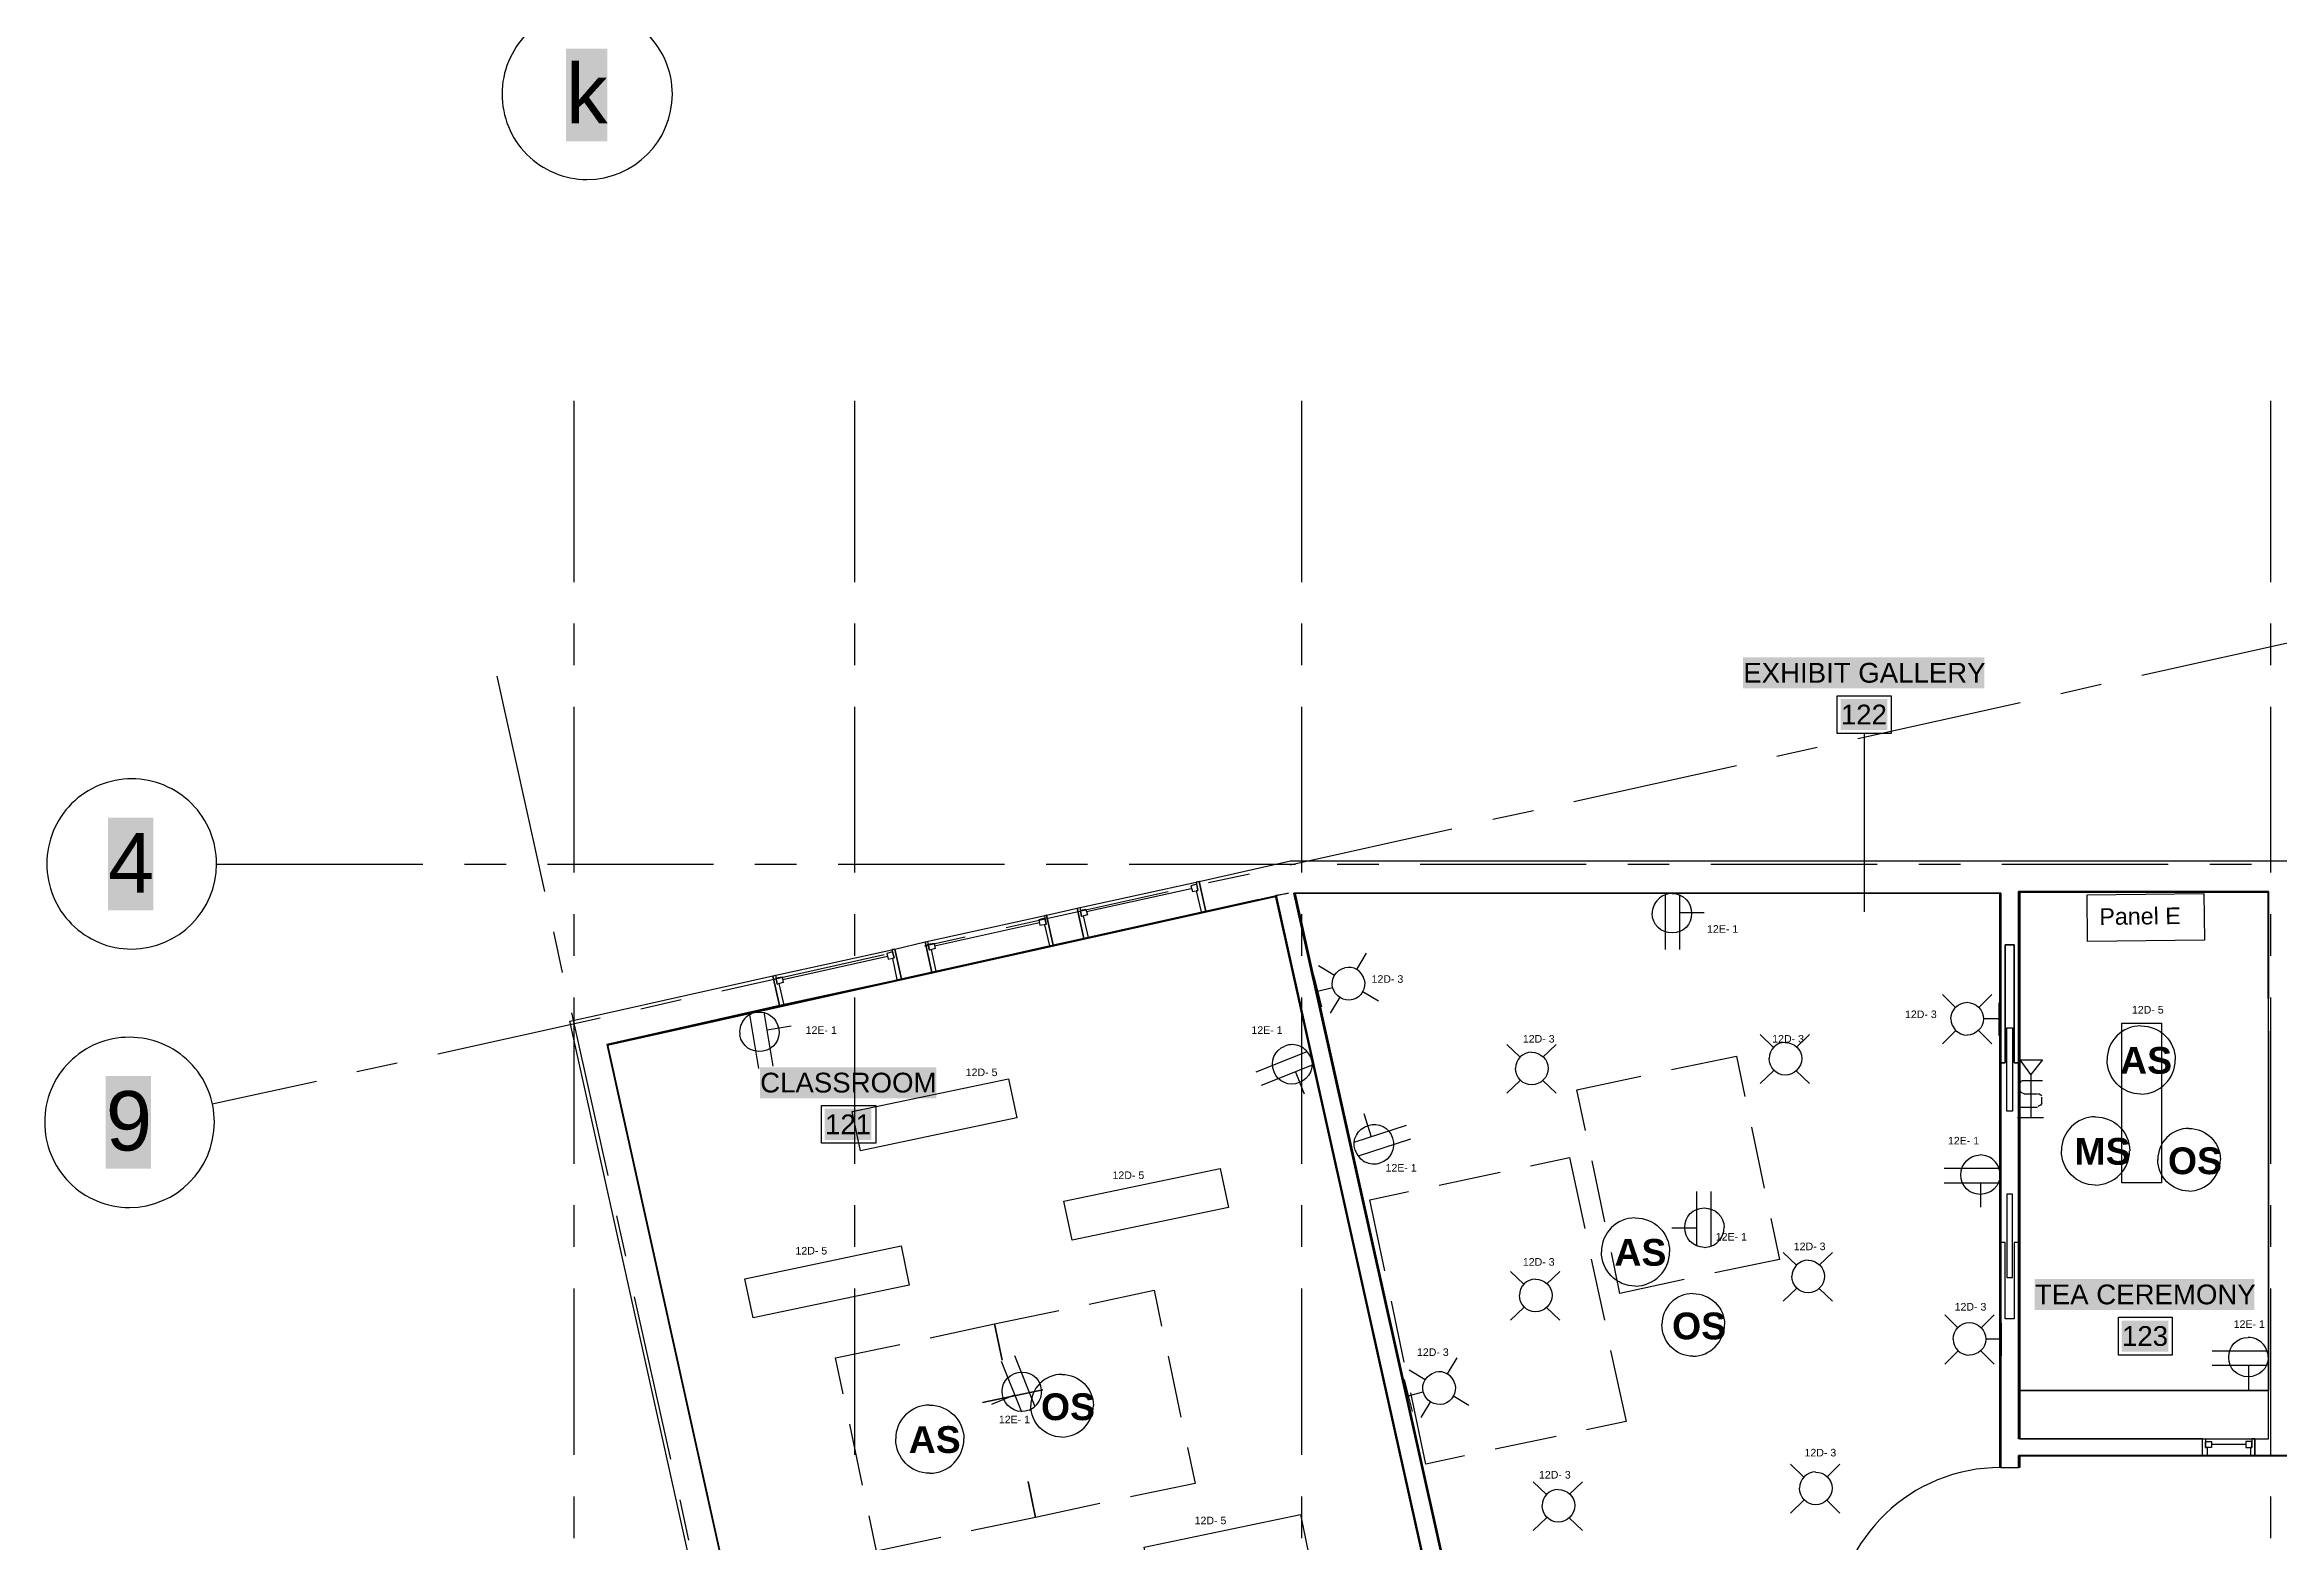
# Model space of a CAD drawing. Header units: inches. Extents: x 14.2 to 49.7, y 0.3 to 22.9.
# Drawn here: x 26.92 to 33.64, y 10.03 to 14.53 of the extents above; entities that cross this region are included whole.
import ezdxf

# ---------------------------------------------------------------- set-up
doc = ezdxf.new("R2010")
doc.units = ezdxf.units.IN
doc.header["$MEASUREMENT"] = 0
for name, color, linetype in [('PDF2_Geometry', 7, 'Continuous'), ('PDF2_Text', 7, 'Continuous'), ('PDF_Text', 7, 'Continuous')]:
    doc.layers.add(name, color=color, linetype=linetype)
doc.layers.add('PDF_Geometry', color=7, linetype='Continuous', true_color=0x777777)
doc.layers.add('PDF_Solid Fills', color=7, linetype='Continuous', true_color=0xffffff)
doc.styles.add('PDF Arial', font='arial.ttf')
doc.styles.add('PDF ArialRoundedMT Bold', font='arialbd.ttf')
doc.styles.get("Standard").update_dxf_attribs({"font": 'arial.ttf'})

msp = doc.modelspace()

# ---------------------------------------------------------------- linework, layer by layer
at = {"lineweight": 25}
msp.add_lwpolyline([(33.0584, 11.9784), (33.41, 11.9822), (33.4116, 11.8417), (33.06, 11.8378)], close=True, dxfattribs=at)
at = {"layer": 'PDF2_Geometry', "lineweight": 25}
for points in [[(31.7914, 11.8137), (31.7914, 11.9787)], [(31.8347, 11.8137), (31.8347, 11.9787)], [(31.9081, 11.9237), (31.8347, 11.9237)], [(30.7481, 11.7661), (30.7967, 11.7371)], [(30.892, 11.8024), (30.863, 11.7538)], [(30.7333, 11.7365), (30.7573, 11.6412)], [(30.7455, 11.6881), (30.7907, 11.6995)], [(30.9283, 11.6586), (30.8797, 11.6876)], [(29.1093, 11.4629), (29.082, 11.6256)], [(30.7844, 11.6223), (30.8134, 11.6708)], [(32.6244, 11.6783), (32.6644, 11.6383)], [(32.7727, 11.6783), (32.7327, 11.6383)], [(32.7944, 11.555), (32.7944, 11.6533)], [(29.0666, 11.4557), (29.0392, 11.6184)], [(29.1634, 11.5835), (29.0911, 11.5714)], [(32.0763, 11.5579), (32.1163, 11.5195)], [(32.2246, 11.5579), (32.1846, 11.5195)], [(32.6244, 11.53), (32.6644, 11.57)], [(32.7727, 11.53), (32.7327, 11.57)], [(32.7944, 11.605), (32.7477, 11.605)], [(30.5609, 11.4461), (30.7141, 11.5074)], [(31.3141, 11.5282), (31.3541, 11.4899)], [(31.4624, 11.5282), (31.4224, 11.4899)], [(30.577, 11.4059), (30.7302, 11.4672)], [(30.7064, 11.3787), (30.6792, 11.4467)], [(31.3141, 11.3816), (31.3541, 11.4199)], [(31.4624, 11.3816), (31.4224, 11.4199)], [(32.0763, 11.4112), (32.1163, 11.4496)], [(32.2246, 11.4112), (32.1846, 11.4496)], [(32.8695, 11.4202), (32.9245, 11.4202)], [(32.8895, 11.4385), (32.8895, 11.3086)], [(32.8562, 11.4102), (32.8562, 11.3902)], [(32.8695, 11.3802), (32.9095, 11.3802)], [(32.9228, 11.3502), (32.9228, 11.3702)], [(31.0116, 11.2846), (30.8545, 11.2341)], [(30.8844, 11.3208), (30.9068, 11.251)], [(32.8495, 11.3086), (32.9278, 11.3086)], [(32.8562, 11.3402), (32.9095, 11.3402)], [(31.0248, 11.2433), (30.8677, 11.1929)], [(32.629, 11.1562), (32.794, 11.1562)], [(31.8843, 11.0869), (31.8843, 10.9219)], [(31.9276, 11.0869), (31.9276, 10.9219)], [(32.629, 11.1129), (32.794, 11.1129)], [(32.739, 11.0396), (32.739, 11.1129)], [(31.8109, 10.9769), (31.8843, 10.9769)], [(32.1448, 10.9031), (32.1848, 10.8648)], [(32.2931, 10.9031), (32.2531, 10.8648)], [(31.3255, 10.8461), (31.3655, 10.8078)], [(31.4738, 10.8461), (31.4338, 10.8078)], [(32.1448, 10.7565), (32.1848, 10.7948)], [(32.2931, 10.7565), (32.2531, 10.7948)], [(31.3255, 10.6994), (31.3655, 10.7378)], [(31.4738, 10.6994), (31.4338, 10.7378)], [(32.6313, 10.716), (32.6713, 10.676)], [(32.7796, 10.716), (32.7396, 10.676)], [(32.8013, 10.5926), (32.8013, 10.691)], [(32.8013, 10.6426), (32.7546, 10.6426)], [(29.7942, 10.577), (29.8554, 10.4238)], [(29.8344, 10.5931), (29.8957, 10.4399)], [(31.0205, 10.5506), (31.069, 10.5216)], [(31.1643, 10.5869), (31.1353, 10.5383)], [(32.6313, 10.5676), (32.6713, 10.6076)], [(32.7796, 10.5676), (32.7396, 10.6076)], [(33.4345, 10.608), (33.5995, 10.608)], [(33.4345, 10.5647), (33.5995, 10.5647)], [(33.5445, 10.4914), (33.5445, 10.5647)], [(31.0056, 10.521), (31.0297, 10.4257)], [(31.0178, 10.4725), (31.0631, 10.484)], [(29.7669, 10.4477), (29.835, 10.4749)], [(31.0568, 10.4067), (31.0858, 10.4553)], [(31.2006, 10.443), (31.152, 10.472)], [(31.3939, 10.2142), (31.4339, 10.1759)], [(31.5423, 10.2142), (31.5023, 10.1759)], [(32.1676, 10.2667), (32.2076, 10.2283)], [(32.3159, 10.2667), (32.2759, 10.2283)], [(32.1676, 10.12), (32.2076, 10.1583)], [(32.3159, 10.12), (32.2759, 10.1583)], [(31.3939, 10.0675), (31.4339, 10.1059)], [(31.5423, 10.0675), (31.5023, 10.1059)]]:
    msp.add_lwpolyline(points, dxfattribs=at)
for points in [[(33.2827, 11.5927), (33.2827, 11.1127), (33.1627, 11.1127), (33.1627, 11.5927)], [(29.8415, 11.3077), (29.3717, 11.2091), (29.3471, 11.3265), (29.8168, 11.4251)], [(32.9245, 11.4819), (32.8895, 11.4385), (32.8578, 11.4819)], [(30.4775, 11.0386), (30.0078, 10.94), (29.9831, 11.0575), (30.4529, 11.156)], [(29.5185, 10.8054), (29.0487, 10.7068), (29.0241, 10.8243), (29.4938, 10.9228)], [(30.7188, 9.9982), (30.249, 9.8996), (30.2244, 10.0171), (30.6941, 10.1157)]]:
    msp.add_lwpolyline(points, close=True, dxfattribs=at)
for centre, radius, start, end in [((31.8111, 11.9223), 0.0597, 89.76027, 180.23973), ((30.8392, 11.7117), 0.0484, 14.20901, 104.12675), ((29.0681, 11.5661), 0.0597, 99.30321, 189.78267), ((32.6978, 11.605), 0.0484, 180.04113, 269.95887), ((33.2197, 11.4831), 0.101, 89.62695, 180.37305), ((30.6691, 11.4681), 0.0597, 21.56168, 112.04114), ((31.3891, 11.4565), 0.0484, 90.04113, 179.95887), ((32.1513, 11.4862), 0.0484, 90.04113, 179.95887), ((33.2199, 11.483), 0.1038, 270.28622, 359.71378), ((33.0826, 11.2098), 0.101, 89.62695, 180.37305), ((33.3642, 11.1829), 0.0932, 89.90564, 180.09436), ((30.9154, 11.2289), 0.0597, 197.5505, 288.02996), ((32.7375, 11.1365), 0.0597, 359.76027, 90.23973), ((33.0827, 11.2096), 0.1038, 270.28622, 359.71378), ((33.3634, 11.1837), 0.096, 270.61942, 359.38058), ((31.6998, 10.9061), 0.101, 89.62695, 180.37305), ((31.9078, 10.9783), 0.0597, 269.76027, 0.23973), ((31.6999, 10.906), 0.1038, 270.28622, 359.71378), ((31.4005, 10.7744), 0.0484, 90.04113, 179.95887), ((32.2198, 10.8314), 0.0484, 90.04113, 179.95887), ((31.8737, 10.6864), 0.0932, 89.90564, 180.09436), ((31.8729, 10.6873), 0.096, 270.61942, 359.38058), ((32.7046, 10.6427), 0.0484, 180.04113, 269.95887), ((33.543, 10.5883), 0.0597, 359.76027, 90.23973), ((29.8564, 10.485), 0.0597, 291.56168, 22.04114), ((29.9767, 10.4436), 0.0932, 89.90564, 180.09436), ((31.1115, 10.4962), 0.0484, 14.20901, 104.12675), ((29.5785, 10.3435), 0.101, 89.62695, 180.37305), ((29.9758, 10.4445), 0.096, 270.61942, 359.38058), ((29.5787, 10.3434), 0.1038, 270.28622, 359.71378), ((32.2426, 10.195), 0.0484, 90.04113, 179.95887), ((31.469, 10.1425), 0.0484, 90.04113, 179.95887)]:
    msp.add_arc(centre, radius, start, end, dxfattribs=at)
for points in [[(31.8114, 11.982), (31.8447, 11.982), (31.8697, 11.9554), (31.8697, 11.922)], [(31.8114, 11.8637), (31.7781, 11.8637), (31.7514, 11.8887), (31.7514, 11.922)], [(31.8697, 11.922), (31.8697, 11.8887), (31.8447, 11.8637), (31.8114, 11.8637)], [(30.7907, 11.6995), (30.7842, 11.7253), (30.8015, 11.7521), (30.8274, 11.7586)], [(30.8515, 11.6632), (30.8256, 11.6567), (30.7973, 11.6736), (30.7907, 11.6995)], [(30.8861, 11.7236), (30.8926, 11.6977), (30.8773, 11.6698), (30.8515, 11.6632)], [(29.0584, 11.625), (29.0913, 11.6306), (29.1203, 11.6084), (29.1259, 11.5755)], [(32.6494, 11.605), (32.6494, 11.6317), (32.6711, 11.655), (32.6977, 11.655)], [(32.6977, 11.655), (32.7244, 11.655), (32.7477, 11.6317), (32.7477, 11.605)], [(29.078, 11.5083), (29.0451, 11.5028), (29.0147, 11.523), (29.0092, 11.5559)], [(29.1259, 11.5755), (29.1314, 11.5427), (29.1109, 11.5139), (29.078, 11.5083)], [(32.7477, 11.605), (32.7477, 11.5783), (32.7244, 11.5567), (32.6977, 11.5567)], [(33.2204, 11.5841), (33.2771, 11.5841), (33.3237, 11.5392), (33.3237, 11.4825)], [(30.6148, 11.4461), (30.6024, 11.4771), (30.6157, 11.5111), (30.6467, 11.5235)], [(30.7247, 11.4901), (30.737, 11.4591), (30.7216, 11.426), (30.6906, 11.4136)], [(31.3891, 11.5049), (31.4157, 11.5049), (31.4391, 11.4832), (31.4391, 11.4566)], [(32.1513, 11.4362), (32.1246, 11.4362), (32.103, 11.4596), (32.103, 11.4862)], [(32.1513, 11.5345), (32.178, 11.5345), (32.2013, 11.5129), (32.2013, 11.4862)], [(32.2013, 11.4862), (32.2013, 11.4596), (32.178, 11.4362), (32.1513, 11.4362)], [(30.6906, 11.4136), (30.6597, 11.4012), (30.6272, 11.4152), (30.6148, 11.4461)], [(31.3891, 11.4066), (31.3624, 11.4066), (31.3407, 11.4299), (31.3407, 11.4566)], [(31.4391, 11.4566), (31.4391, 11.4299), (31.4157, 11.4066), (31.3891, 11.4066)], [(32.8562, 11.4102), (32.8578, 11.4169), (32.8628, 11.4202), (32.8695, 11.4202)], [(33.2204, 11.3792), (33.1637, 11.3792), (33.1187, 11.4258), (33.1187, 11.4825)], [(32.8695, 11.3802), (32.8628, 11.3819), (32.8578, 11.3852), (32.8562, 11.3919)], [(32.9112, 11.3802), (32.9162, 11.3802), (32.9195, 11.3769), (32.9228, 11.3736)], [(32.9228, 11.3519), (32.9212, 11.3469), (32.9162, 11.3436), (32.9112, 11.3419)], [(30.8584, 11.2109), (30.8482, 11.2427), (30.866, 11.2746), (30.8977, 11.2848)], [(30.8977, 11.2848), (30.9295, 11.295), (30.9609, 11.2788), (30.9711, 11.2471)], [(33.0833, 11.3108), (33.1399, 11.3108), (33.1866, 11.2658), (33.1866, 11.2091)], [(30.9711, 11.2471), (30.9813, 11.2153), (30.9656, 11.1823), (30.9339, 11.1721)], [(33.3644, 11.276), (33.4161, 11.276), (33.4594, 11.2344), (33.4594, 11.1827)], [(32.679, 11.1362), (32.679, 11.1696), (32.704, 11.1962), (32.7373, 11.1962)], [(33.0833, 11.1058), (33.0266, 11.1058), (32.9816, 11.1524), (32.9816, 11.2091)], [(33.3644, 11.0877), (33.3127, 11.0877), (33.2711, 11.131), (33.2711, 11.1827)], [(32.7373, 11.0779), (32.704, 11.0779), (32.679, 11.1029), (32.679, 11.1362)], [(32.7973, 11.1362), (32.7973, 11.1029), (32.7706, 11.0779), (32.7373, 11.0779)], [(31.8493, 10.9785), (31.8493, 11.0119), (31.8743, 11.0369), (31.9076, 11.0369)], [(31.9076, 11.0369), (31.9409, 11.0369), (31.9676, 11.0119), (31.9676, 10.9785)], [(31.7004, 11.0071), (31.7571, 11.0071), (31.8037, 10.9621), (31.8037, 10.9054)], [(31.9076, 10.9185), (31.8743, 10.9185), (31.8493, 10.9452), (31.8493, 10.9785)], [(31.7004, 10.8021), (31.6438, 10.8021), (31.5988, 10.8488), (31.5988, 10.9054)], [(31.4005, 10.8228), (31.4271, 10.8228), (31.4505, 10.8011), (31.4505, 10.7744)], [(32.2198, 10.7815), (32.1931, 10.7815), (32.1714, 10.8048), (32.1714, 10.8315)], [(32.2198, 10.8798), (32.2464, 10.8798), (32.2698, 10.8581), (32.2698, 10.8315)], [(32.2698, 10.8315), (32.2698, 10.8048), (32.2464, 10.7815), (32.2198, 10.7815)], [(31.4005, 10.7244), (31.3738, 10.7244), (31.3521, 10.7478), (31.3521, 10.7744)], [(31.4505, 10.7744), (31.4505, 10.7478), (31.4271, 10.7244), (31.4005, 10.7244)], [(31.8739, 10.7796), (31.9256, 10.7796), (31.9689, 10.738), (31.9689, 10.6863)], [(31.8739, 10.5913), (31.8222, 10.5913), (31.7806, 10.6346), (31.7806, 10.6863)], [(32.6563, 10.6426), (32.6563, 10.6693), (32.6779, 10.6926), (32.7046, 10.6926)], [(32.7046, 10.6926), (32.7313, 10.6926), (32.7546, 10.6693), (32.7546, 10.6426)], [(32.7546, 10.6426), (32.7546, 10.616), (32.7313, 10.5943), (32.7046, 10.5943)], [(33.4845, 10.588), (33.4845, 10.6213), (33.5095, 10.648), (33.5428, 10.648)], [(29.8344, 10.5393), (29.8653, 10.5517), (29.8994, 10.5383), (29.9118, 10.5074)], [(33.5428, 10.5297), (33.5095, 10.5297), (33.4845, 10.5547), (33.4845, 10.588)], [(33.6028, 10.588), (33.6028, 10.5547), (33.5761, 10.5297), (33.5428, 10.5297)], [(29.8019, 10.4635), (29.7895, 10.4944), (29.8035, 10.5269), (29.8344, 10.5393)], [(29.9769, 10.5367), (30.0285, 10.5367), (30.0719, 10.4951), (30.0719, 10.4434)], [(31.0631, 10.484), (31.0565, 10.5098), (31.0739, 10.5365), (31.0997, 10.5431)], [(31.1238, 10.4477), (31.0979, 10.4412), (31.0696, 10.4581), (31.0631, 10.484)], [(31.1584, 10.508), (31.1649, 10.4822), (31.1496, 10.4542), (31.1238, 10.4477)], [(29.5792, 10.4445), (29.6358, 10.4445), (29.6825, 10.3995), (29.6825, 10.3428)], [(29.8783, 10.4294), (29.8474, 10.417), (29.8143, 10.4325), (29.8019, 10.4635)], [(29.9769, 10.3484), (29.9252, 10.3484), (29.8835, 10.3917), (29.8835, 10.4434)], [(29.5792, 10.2395), (29.5225, 10.2395), (29.4775, 10.2862), (29.4775, 10.3428)], [(32.2426, 10.2433), (32.2693, 10.2433), (32.2926, 10.2217), (32.2926, 10.195)], [(31.4689, 10.0925), (31.4423, 10.0925), (31.4206, 10.1159), (31.4206, 10.1425)], [(31.4689, 10.1909), (31.4956, 10.1909), (31.5189, 10.1692), (31.5189, 10.1425)], [(31.5189, 10.1425), (31.5189, 10.1159), (31.4956, 10.0925), (31.4689, 10.0925)], [(32.2426, 10.145), (32.2159, 10.145), (32.1943, 10.1683), (32.1943, 10.195)], [(32.2926, 10.195), (32.2926, 10.1683), (32.2693, 10.145), (32.2426, 10.145)]]:
    msp.add_open_spline(points, degree=3, dxfattribs=at)
at = {"layer": 'PDF_Geometry', "lineweight": 25}
for points in [[(28.5495, 14.6399, 0.416667), (28.2945, 14.3849, 0.415306), (28.5495, 14.1282, 0.413961), (28.8062, 14.3849, 0.415306)], [(27.1812, 12.3266, 0.416667), (26.9262, 12.0716, 0.415306), (27.1812, 11.815, 0.412859), (27.4362, 12.0716, 0.414218)], [(27.1746, 11.55, 0.416667), (26.9196, 11.295, 0.415306), (27.1746, 11.0383, 0.412859), (27.4296, 11.295, 0.414218)]]:
    msp.add_lwpolyline(points, format="xyb", close=True, dxfattribs=at)
for points in [[(28.5112, 12.9183), (28.5112, 13.4632)], [(29.3545, 12.9183), (29.3545, 13.4632)], [(30.6978, 12.9183), (30.6978, 13.4632)], [(33.611, 12.9183), (33.611, 13.4632)], [(28.5112, 12.6683), (28.5112, 12.7933)], [(29.3545, 12.6683), (29.3545, 12.7933)], [(30.6978, 12.6683), (30.6978, 12.7933)], [(33.611, 12.6683), (33.611, 12.7933)], [(33.2227, 12.6383), (33.711, 12.7466)], [(28.4229, 11.9883), (28.2795, 12.6349)], [(32.9793, 12.5833), (33.101, 12.6116)], [(28.5112, 12.045), (28.5112, 12.5433)], [(29.3545, 12.045), (29.3545, 12.5433)], [(30.6978, 12.045), (30.6978, 12.5433)], [(32.3694, 12.4483), (32.8577, 12.5566)], [(33.611, 12.045), (33.611, 12.5433)], [(31.5161, 12.2583), (32.0044, 12.3666)], [(32.126, 12.3949), (32.2477, 12.4216)], [(31.2727, 12.205), (31.3944, 12.2316)], [(30.6628, 12.0683), (31.1494, 12.1766)], [(27.4362, 12.07), (28.0562, 12.07)], [(28.1812, 12.07), (28.3062, 12.07)], [(28.4312, 12.07), (28.9295, 12.07)], [(29.0545, 12.07), (29.1795, 12.07)], [(29.3045, 12.07), (29.8045, 12.07)], [(29.9295, 12.07), (30.0545, 12.07)], [(30.1795, 12.07), (30.6794, 12.07)], [(31.2011, 9.3684), (30.6211, 11.9766), (30.6578, 11.9833), (30.4094, 11.9283), (30.3894, 12.0183), (30.6644, 12.08), (31.0911, 12.08), (32.826, 12.08), (33.6326, 12.08), (33.6976, 12.08)], [(30.4178, 12.015), (30.5411, 12.0416)], [(30.8044, 12.07), (30.9294, 12.07)], [(31.0544, 12.07), (31.5527, 12.07)], [(31.6777, 12.07), (31.8027, 12.07)], [(31.9277, 12.07), (32.4277, 12.07)], [(32.5527, 12.07), (32.6777, 12.07)], [(32.8027, 12.07), (33.3027, 12.07)], [(33.4277, 12.07), (33.5526, 12.07)], [(28.6095, 11.5283), (29.1328, 9.1734), (28.6112, 11.5283), (28.6112, 11.5266), (30.6194, 11.9733), (31.1977, 9.3701), (31.1994, 9.3701), (30.6194, 11.975), (30.6211, 11.9766), (31.2011, 9.3684)], [(30.6211, 11.975), (28.6112, 11.5283), (30.6211, 11.975)], [(29.4745, 11.7216), (30.5694, 11.965)], [(29.8095, 11.88), (30.2961, 11.9883)], [(30.3661, 11.9966), (30.0511, 11.9266)], [(30.3894, 12.0183), (30.3811, 12.0166), (30.3861, 11.9916), (30.3811, 11.99), (30.3961, 11.9266), (30.4094, 11.9283)], [(31.1994, 9.3701), (30.6211, 11.975)], [(33.6976, 10.2934), (33.6043, 10.2934), (33.5626, 10.2934), (33.5626, 10.3434), (33.6043, 10.3434), (33.6043, 11.5683), (33.6043, 11.6666), (33.6043, 11.9883), (32.8527, 11.9883), (32.8527, 11.4733), (32.8393, 11.4733), (32.8393, 11.8283), (32.8127, 11.8283), (32.8127, 11.4733), (32.7993, 11.4733), (32.7993, 11.9833), (30.6744, 11.9833), (31.2544, 9.3801)], [(31.2544, 9.3801), (30.6744, 11.9833), (32.7993, 11.9833), (32.7993, 10.345), (32.7993, 10.2567), (32.7977, 10.2567), (32.796, 10.2567), (32.796, 10.345), (32.796, 11.9816), (32.7977, 11.9816), (32.7977, 11.9833), (32.7977, 10.345), (32.7977, 11.9833), (32.7977, 11.9816), (32.796, 11.9816), (30.6778, 11.9816), (30.6761, 11.9816), (30.6761, 11.9833), (30.6761, 11.9816), (30.6778, 11.9816), (31.2561, 9.3834)], [(30.6761, 11.9833), (31.2544, 9.3817), (30.6761, 11.9833)], [(32.7977, 11.9833), (30.6761, 11.9833), (32.7977, 11.9833)], [(32.8543, 10.3434), (32.8543, 10.345), (32.856, 10.345), (32.8527, 10.345), (32.8527, 11.9883), (33.6043, 11.9883), (33.6043, 11.6666), (33.6026, 11.6666), (33.6026, 11.985), (33.6026, 11.9866), (33.6043, 11.9866), (33.6026, 11.9866), (33.6026, 11.985), (32.856, 11.985), (32.8543, 11.9866), (32.856, 11.985), (32.856, 10.345)], [(33.6043, 11.9866), (32.8543, 11.9866), (33.6043, 11.9866)], [(32.8543, 11.9866), (32.8543, 10.345), (32.8543, 11.9866)], [(33.6043, 11.6666), (33.6043, 11.9866), (33.6043, 11.6666)], [(28.5112, 11.795), (28.5112, 11.92)], [(29.3545, 11.795), (29.3545, 11.92)], [(29.5945, 11.825), (29.9095, 11.895)], [(29.9311, 11.9166), (29.9245, 11.915), (29.9295, 11.89), (29.9245, 11.8883), (29.9395, 11.825), (29.9511, 11.8266)], [(30.0228, 11.9383), (30.0311, 11.94), (30.0361, 11.9133), (30.0411, 11.915), (30.0561, 11.85), (30.0428, 11.8466)], [(30.6978, 11.795), (30.6978, 11.92)], [(33.611, 11.795), (33.611, 11.92)], [(28.4762, 11.745), (28.4495, 11.8666)], [(29.5645, 11.825), (29.6861, 11.8516)], [(29.5661, 11.8366), (29.5728, 11.8383), (29.5795, 11.8116), (29.5845, 11.8133), (29.5978, 11.7483), (29.5861, 11.745)], [(28.9545, 11.69), (29.4428, 11.7983)], [(29.1378, 11.7233), (29.4528, 11.7933)], [(29.4745, 11.815), (29.4661, 11.8133), (29.4728, 11.7883), (29.4678, 11.7866), (29.4811, 11.7233), (29.4945, 11.725)], [(29.1078, 11.735), (29.1162, 11.7366), (29.1212, 11.71), (29.1262, 11.7116), (29.1412, 11.6466), (29.1278, 11.645)], [(28.6128, 11.135), (28.5045, 11.6233)], [(28.5112, 11.17), (28.5112, 11.67)], [(28.7112, 11.635), (28.8328, 11.6633)], [(29.3545, 11.17), (29.3545, 11.67)], [(30.6978, 11.17), (30.6978, 11.67)], [(33.6043, 11.6666), (33.6043, 11.6666)], [(33.611, 11.17), (33.611, 11.67)], [(28.1012, 11.5), (28.5895, 11.6083)], [(32.856, 10.3434), (32.856, 10.4884), (33.6043, 10.4884), (33.6043, 11.5683), (33.6026, 11.5683), (33.6026, 10.4884)], [(33.6043, 11.5683), (33.6043, 11.5683)], [(33.6043, 10.4884), (33.6043, 11.5683), (33.6043, 10.4884)], [(29.1345, 9.1751), (28.6112, 11.5266), (28.6112, 11.5283), (29.1328, 9.1734), (29.2795, 9.2067)], [(27.8579, 11.4467), (27.9795, 11.4733)], [(27.4229, 11.35), (27.7362, 11.4183)], [(28.5112, 10.92), (28.5112, 11.045)], [(29.3545, 10.92), (29.3545, 11.045)], [(30.6978, 10.92), (30.6978, 11.045)], [(33.611, 10.92), (33.611, 11.045)], [(28.6662, 10.8917), (28.6395, 11.0133)], [(28.5112, 10.295), (28.5112, 10.795)], [(28.8012, 10.2817), (28.6928, 10.77)], [(29.3545, 10.295), (29.3545, 10.795)], [(30.6978, 10.295), (30.6978, 10.795)], [(33.611, 10.295), (33.611, 10.795)], [(32.8527, 10.2917), (33.6993, 10.2917), (33.6993, 10.7317)], [(33.6976, 10.7317), (33.6976, 10.2934), (32.8527, 10.2934)], [(32.856, 10.4817), (32.856, 10.3517), (32.856, 10.4817)], [(32.8543, 10.2934), (32.8543, 10.2567), (32.8543, 10.2917), (33.6826, 10.2917), (32.856, 10.2917), (32.856, 10.2567), (32.8543, 10.2567), (32.8527, 10.2567)], [(33.406, 10.3434), (33.4143, 10.3434), (33.4143, 10.3167), (33.4193, 10.3167), (33.4193, 10.2934), (33.406, 10.2934)], [(33.4327, 10.3267), (33.536, 10.3267)], [(33.5626, 10.3434), (33.5543, 10.3434), (33.5543, 10.3167), (33.5493, 10.3167), (33.5493, 10.2934), (33.5626, 10.2934)], [(28.5112, 10.045), (28.5112, 10.17)], [(28.8562, 10.0384), (28.8295, 10.16)], [(30.6978, 10.045), (30.6978, 10.17)], [(33.611, 10.045), (33.611, 10.17)]]:
    msp.add_lwpolyline(points, dxfattribs=at)
at = {"layer": 'PDF_Geometry', "color": 7, "lineweight": 25}
for points in [[(32.3077, 12.5766), (32.4694, 12.5766), (32.4694, 12.4633), (32.3077, 12.4633)], [(29.2545, 11.345), (29.4178, 11.345), (29.4178, 11.2317), (29.2545, 11.2317)], [(33.1527, 10.7083), (33.3143, 10.7083), (33.3143, 10.595), (33.1527, 10.595)]]:
    msp.add_lwpolyline(points, close=True, dxfattribs=at)
msp.add_lwpolyline([(32.3894, 11.9266), (32.3894, 12.4633)], dxfattribs=at)
at = {"layer": 'PDF_Geometry', "lineweight": 25}
for points in [[(30.0428, 11.8466), (30.0228, 11.9383), (30.3894, 12.0183), (30.4094, 11.9283)], [(30.3644, 12.005), (30.3694, 11.9883), (30.3861, 11.9916), (30.3828, 12.01)], [(29.5861, 11.745), (29.5661, 11.8366), (29.9311, 11.9166), (29.9511, 11.8266)], [(29.9078, 11.9033), (29.9111, 11.8866), (29.9295, 11.89), (29.9261, 11.9083)], [(30.0428, 11.8466), (29.9511, 11.8266), (29.9311, 11.9166), (30.0228, 11.9383)], [(30.0495, 11.935), (30.0545, 11.9183), (30.0361, 11.9133), (30.0328, 11.9316)], [(29.5861, 11.745), (29.4945, 11.725), (29.4745, 11.815), (29.5661, 11.8366)], [(29.5928, 11.8333), (29.5961, 11.8166), (29.5795, 11.8116), (29.5745, 11.83)], [(32.7993, 11.4733), (32.8127, 11.4733), (32.8127, 11.8283), (32.8393, 11.8283), (32.8393, 11.4733), (32.8527, 11.4733), (32.8527, 10.9333), (32.8393, 10.9333), (32.8393, 10.7033), (32.8127, 10.7033), (32.8127, 10.9333), (32.7993, 10.9333)], [(29.1278, 11.645), (29.1078, 11.735), (29.4745, 11.815), (29.4945, 11.725)], [(29.4511, 11.8016), (29.4545, 11.785), (29.4728, 11.7883), (29.4678, 11.8066)], [(30.7994, 9.2751), (30.8144, 9.2067), (29.4195, 8.8968), (29.2045, 8.8484), (29.2295, 8.7334), (29.2045, 8.7268), (29.1395, 8.7134), (28.4979, 11.5983), (28.5895, 11.6183), (29.1078, 11.735), (29.1278, 11.645), (28.6095, 11.5283), (29.1878, 8.9218), (30.7994, 9.2784)], [(29.1362, 11.7316), (29.1395, 11.715), (29.1212, 11.71), (29.1178, 11.7283)], [(32.8177, 11.5783), (32.8343, 11.5783), (32.8343, 11.3283), (32.8177, 11.3283)], [(32.8177, 10.8283), (32.8343, 10.8283), (32.8343, 11.0783), (32.8177, 11.0783)], [(32.7993, 10.2567), (32.8527, 10.2567), (32.8527, 10.2934), (33.406, 10.2934), (33.406, 10.3434), (32.8527, 10.3434), (32.8527, 10.345), (32.8527, 10.9333), (32.8393, 10.9333), (32.8393, 10.7033), (32.8127, 10.7033), (32.8127, 10.9333), (32.7993, 10.9333), (32.7993, 10.345)], [(33.6043, 10.3434), (33.6043, 10.4884), (32.856, 10.4884), (32.856, 10.3434)], [(32.7977, 10.345), (32.7977, 10.2567)], [(33.406, 10.2934), (33.406, 10.3434), (33.5626, 10.3434), (33.5626, 10.2934)], [(33.4327, 10.335), (33.4327, 10.3167), (33.4143, 10.3167), (33.4143, 10.335)], [(33.536, 10.335), (33.536, 10.3167), (33.5543, 10.3167), (33.5543, 10.335)]]:
    msp.add_lwpolyline(points, close=True, dxfattribs=at)
at = {"layer": 'PDF_Geometry', "color": 8, "lineweight": 25, "true_color": 0x7f7f7f}
for points in [[(31.8094, 11.4533), (32.0044, 11.4933), (32.0294, 11.3717)], [(31.5511, 11.27), (31.5244, 11.3917), (31.7177, 11.4333)], [(32.0494, 11.28), (32.0877, 11.0967)], [(31.3861, 11.1633), (31.5027, 11.1883), (31.5494, 10.975)], [(31.6094, 10.995), (31.5711, 11.1783)], [(30.9478, 10.8483), (30.9028, 11.0617), (31.0194, 11.0867)], [(31.1111, 11.105), (31.2944, 11.145)], [(32.1077, 11.005), (32.1344, 10.8817), (31.9394, 10.8417)], [(31.5677, 10.8833), (31.6077, 10.7)], [(31.8477, 10.8217), (31.6544, 10.78), (31.6294, 10.9033)], [(30.0595, 10.7483), (30.2544, 10.79), (30.2761, 10.6817)], [(31.0061, 10.5734), (30.9678, 10.7567)], [(29.5811, 10.6467), (29.7745, 10.6883), (29.7978, 10.58), (29.7745, 10.6883), (29.9678, 10.7283)], [(29.3195, 10.4784), (29.2962, 10.5867), (29.4895, 10.6267)], [(30.2961, 10.5917), (30.3344, 10.4084)], [(31.6261, 10.6084), (31.6727, 10.395), (31.5544, 10.37)], [(31.1877, 10.2917), (31.0711, 10.2667), (31.0261, 10.4817)], [(29.3778, 10.2034), (29.3395, 10.3867)], [(31.4627, 10.35), (31.2794, 10.3117)], [(30.3544, 10.3167), (30.3778, 10.2084), (30.1828, 10.1684)], [(30.0911, 10.1484), (29.8978, 10.1067), (29.8761, 10.215), (29.8978, 10.1067), (29.7045, 10.0667)], [(29.6128, 10.0467), (29.4195, 10.005), (29.3978, 10.1117)]]:
    msp.add_lwpolyline(points, dxfattribs=at)
msp.add_lwpolyline([(29.7385, 10.4518), (29.9201, 10.4901)], close=True, dxfattribs=at)
at = {"layer": 'PDF_Geometry', "lineweight": 25}
msp.add_arc((32.798, 9.7577), 0.499, 89.84669, 177.81503, dxfattribs=at)
at = {"layer": 'PDF_Solid Fills', "lineweight": 25, "transparency": 33554559}
for points in [[(28.4862, 14.2432), (28.6112, 14.2432), (28.4862, 14.5215), (28.6112, 14.5215)], [(32.0244, 12.5983), (32.7493, 12.5983), (32.0244, 12.6916), (32.7493, 12.6916)], [(32.3177, 12.4733), (32.4577, 12.4733), (32.3177, 12.5666), (32.4577, 12.5666)], [(27.1096, 11.9316), (27.2462, 11.9316), (27.1096, 12.21), (27.2462, 12.21)], [(27.1029, 11.155), (27.2396, 11.155), (27.1029, 11.4333), (27.2396, 11.4333)], [(29.0695, 11.3667), (29.5995, 11.3667), (29.0695, 11.46), (29.5995, 11.46)], [(29.2645, 11.2417), (29.4045, 11.2417), (29.2645, 11.335), (29.4045, 11.335)], [(32.901, 10.73), (33.561, 10.73), (32.901, 10.8233), (33.561, 10.8233)], [(33.1627, 10.605), (33.3027, 10.605), (33.1627, 10.6983), (33.3027, 10.6983)]]:
    msp.add_solid(points, dxfattribs=at)

# ---------------------------------------------------------------- texts
at = {"lineweight": 25, "insert": (33.0952, 11.9376), "char_height": 0.05, "attachment_point": 1, "rotation": 0.63309}
msp.add_mtext_dynamic_manual_height_columns('Panel E', width=0.351616, gutter_width=1, heights=[0], dxfattribs=at)
at = {"layer": 'PDF2_Text', "lineweight": 25, "char_height": 0.08049, "attachment_point": 4, "style": 'PDF ArialRoundedMT Bold'}
for s, insert in [('AS', (33.1579, 11.4799)), ('MS', (33.0208, 11.2066)), ('OS', (33.3017, 11.1782)), ('AS', (31.6379, 10.9029)), ('OS', (31.8112, 10.6818)), ('OS', (29.9142, 10.4389)), ('AS', (29.5167, 10.3403))]:
    msp.add_mtext(s, dxfattribs=dict(at, insert=insert))
at = {"layer": 'PDF_Text', "color": 8, "lineweight": 25, "true_color": 0x777777, "char_height": 0.1787, "attachment_point": 4, "style": 'PDF Arial'}
for s, insert in [('k', (28.4868, 14.386)), ('4', (27.1101, 12.0743)), ('9', (27.1035, 11.2977))]:
    msp.add_mtext(s, dxfattribs=dict(at, insert=insert))
at = {"layer": 'PDF_Text', "lineweight": 25, "attachment_point": 4, "style": 'PDF Arial'}
for s, insert, char_height in [('EXHIBIT GALLERY', (32.0251, 12.645), 0.059386), ('122', (32.3185, 12.52), 0.05939), ('12E- 1', (31.9162, 11.8755), 0.02276), ('12D- 3', (30.9079, 11.7249), 0.02276), ('12D- 3', (32.5112, 11.6189), 0.02276), ('12D- 5', (33.1934, 11.6325), 0.02276), ('12E- 1', (29.2068, 11.5716), 0.02276), ('12E- 1', (30.5468, 11.5716), 0.02276), ('12D- 3', (31.3626, 11.5452), 0.02276), ('12D- 3', (32.1122, 11.5452), 0.02276), ('CLASSROOM', (29.0701, 11.4133), 0.05939), ('12D- 5', (29.6879, 11.4445), 0.02276), ('121', (29.2651, 11.2883), 0.05939), ('12E- 1', (32.6403, 11.2392), 0.02276), ('12E- 1', (30.9499, 11.1575), 0.02276), ('12D- 5', (30.1293, 11.1352), 0.02276), ('12E- 1', (31.9425, 10.9503), 0.02276), ('12D- 5', (29.1763, 10.9083), 0.02276), ('12D- 3', (31.3626, 10.8746), 0.02276), ('12D- 3', (32.1769, 10.9213), 0.02276), ('12D- 3', (32.6604, 10.7398), 0.02276), ('TEA CEREMONY', (32.9018, 10.7767), 0.059386), ('123', (33.1635, 10.6517), 0.05939), ('12E- 1', (33.4993, 10.6879), 0.02276), ('12D- 3', (31.0444, 10.6033), 0.02276), ('12E- 1', (29.7876, 10.4013), 0.02276), ('12D- 3', (32.2092, 10.3014), 0.02276), ('12D- 3', (31.4111, 10.2349), 0.02276), ('12D- 5', (30.376, 10.0975), 0.02276)]:
    msp.add_mtext(s, dxfattribs=dict(at, insert=insert, char_height=char_height))

doc.saveas('drawing.dxf')
